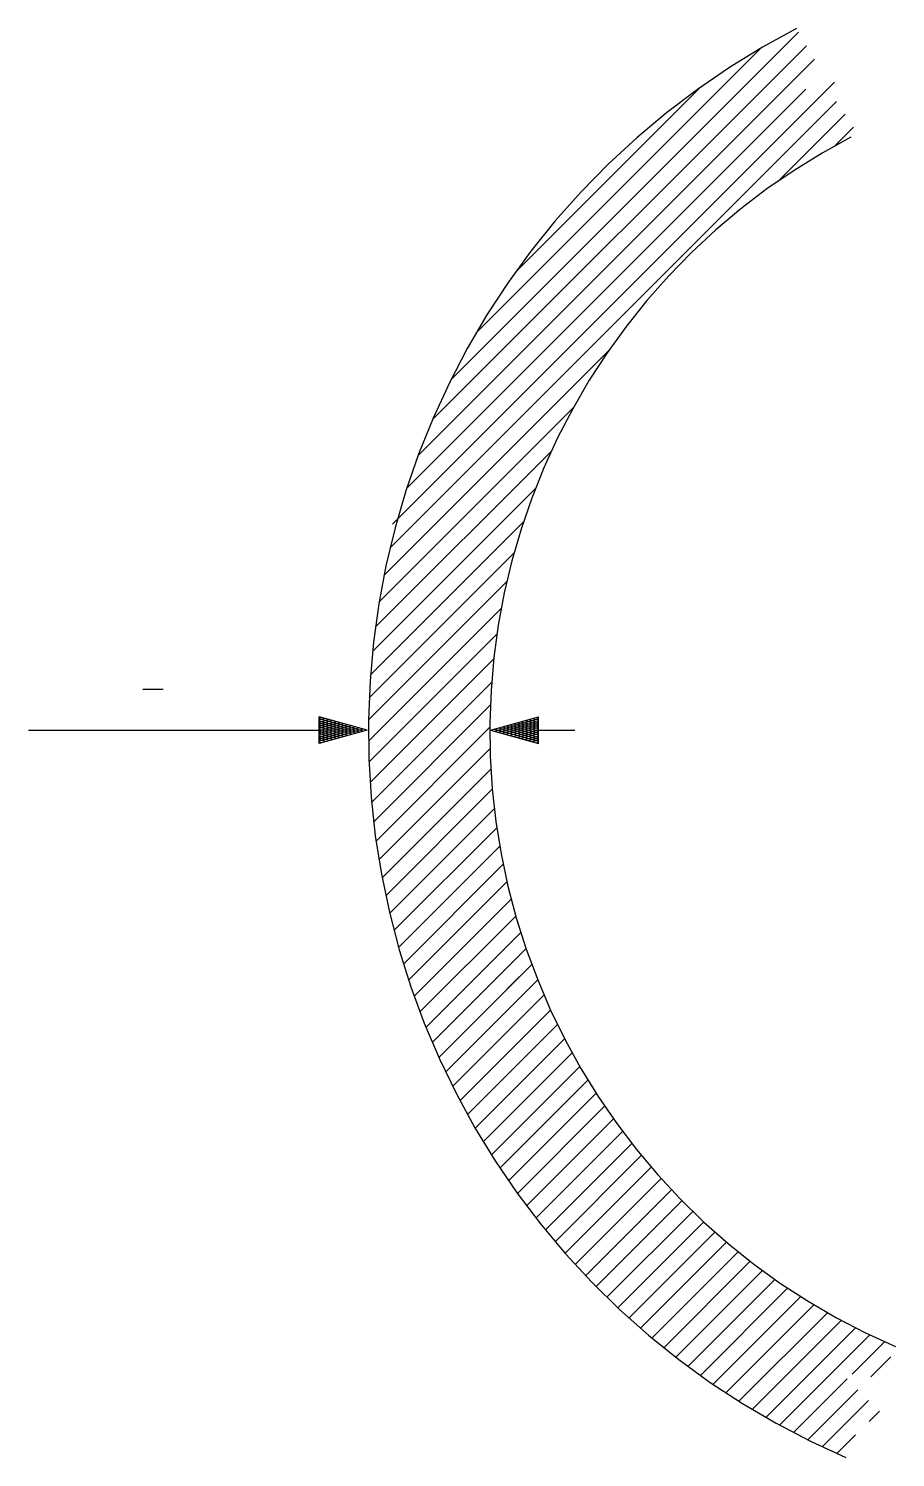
# Model space of a CAD drawing. Extents: x 709 to 1137, y 288 to 994.
import ezdxf

# ---------------------------------------------------------------- set-up
doc = ezdxf.new("R2010")
doc.units = 0
doc.header["$MEASUREMENT"] = 0
doc.layers.get('0').update_dxf_attribs({"linetype": 'CONTINUOUS'})
doc.layers.add('-1', color=7, linetype='CONTINUOUS')
doc.layers.add('1', color=7, linetype='CONTINUOUS')

msp = doc.modelspace()

# ---------------------------------------------------------------- linework, layer by layer
at = {"layer": '-1', "color": 2, "linetype": 'Continuous'}
msp.add_line((765.14, 667.63), (775.14, 667.63), dxfattribs=at)
at = {"color": 4, "linetype": 'Continuous'}
for p, q in [((917.27, 820.55), (1088.97, 992.25)), ((908.15, 800.83), (1092.91, 985.58)), ((929.67, 843.55), (1070.46, 984.35)), ((901.07, 783.14), (1096.85, 978.91)), ((888.4, 749.25), (1106.76, 967.61)), ((895.43, 766.88), (1092.72, 964.18)), ((948.99, 873.48), (1040.53, 965.02)), ((899, 749.25), (1107.83, 958.08)), ((1079.33, 918.97), (1112.03, 951.67)), ((1107.2, 936.23), (1116.23, 945.26)), ((884.19, 723.82), (995.05, 834.69)), ((881.8, 710.83), (977.78, 806.82)), ((879.94, 698.36), (966.91, 785.34)), ((878.53, 686.35), (959.07, 766.89)), ((877.52, 674.73), (953.12, 750.34)), ((887.17, 737.41), (899, 749.25)), ((876.88, 663.48), (948.51, 735.12)), ((876.57, 652.57), (944.91, 720.91)), ((876.56, 641.95), (942.12, 707.52)), ((876.82, 631.61), (940, 694.79)), ((877.35, 621.52), (938.45, 682.63)), ((878.11, 611.68), (937.39, 670.96)), ((879.1, 602.06), (936.76, 659.73)), ((880.3, 592.66), (936.52, 648.87)), ((881.7, 583.45), (936.62, 638.37)), ((883.29, 574.44), (937.04, 628.18)), ((885.06, 565.6), (937.75, 618.28)), ((887.01, 556.94), (938.72, 608.65)), ((889.12, 548.45), (939.95, 599.27)), ((891.39, 540.11), (941.41, 590.13)), ((893.81, 531.92), (943.09, 581.2)), ((896.38, 523.88), (944.98, 572.48)), ((899.09, 515.99), (947.06, 563.96)), ((901.94, 508.23), (949.34, 555.63)), ((904.93, 500.61), (951.79, 547.48)), ((908.04, 493.12), (954.42, 539.5)), ((911.28, 485.76), (957.6, 532.07)), ((945.13, 519.6), (957.21, 531.68)), ((914.65, 478.52), (960.16, 524.03)), ((955.74, 519.6), (960.16, 524.03)), ((918.14, 471.4), (963.27, 516.53)), ((921.74, 464.4), (966.53, 509.18)), ((925.47, 457.51), (969.93, 501.98)), ((929.31, 450.75), (973.48, 494.92)), ((933.26, 444.09), (977.16, 487.99)), ((937.41, 437.64), (980.98, 481.21)), ((941.49, 431.11), (984.94, 474.56)), ((945.77, 424.79), (989.02, 468.04)), ((950.16, 418.57), (993.24, 461.64)), ((954.65, 412.45), (997.58, 455.38)), ((959.25, 406.44), (1002.05, 449.24)), ((963.95, 400.54), (1006.64, 443.22)), ((968.76, 394.74), (1011.35, 437.33)), ((973.67, 389.04), (1016.19, 431.56)), ((978.68, 383.44), (1021.15, 425.91)), ((983.79, 377.95), (1026.22, 420.38)), ((989.01, 372.56), (1031.42, 414.98)), ((994.32, 367.27), (1036.74, 409.69)), ((999.74, 362.08), (1042.18, 404.52)), ((1005.26, 357), (1047.74, 399.48)), ((1010.89, 352.01), (1053.42, 394.55)), ((1016.61, 347.13), (1059.23, 389.75)), ((1022.44, 342.35), (1065.15, 385.07)), ((1028.37, 337.68), (1071.2, 380.51)), ((1034.41, 333.11), (1077.37, 376.07)), ((1040.55, 328.64), (1083.67, 371.77)), ((1046.8, 324.29), (1090.1, 367.59)), ((1053.15, 320.03), (1096.65, 363.53)), ((1059.62, 315.89), (1103.34, 359.62)), ((1066.19, 311.86), (1110.16, 355.83)), ((1072.88, 307.94), (1117.12, 352.18)), ((1079.67, 304.13), (1124.22, 348.67)), ((1115.46, 329.31), (1131.46, 345.31)), ((1124.77, 328.01), (1134.68, 337.92)), ((1086.59, 300.44), (1113.08, 326.93)), ((1093.62, 296.86), (1118.38, 321.63)), ((1100.77, 293.4), (1123.69, 316.32)), ((1123.95, 305.98), (1128.99, 311.02)), ((1108.04, 290.07), (1117.23, 299.26))]:
    msp.add_line(p, q, dxfattribs=at)
at = {"color": 7, "linetype": 'Continuous'}
for p, q in [((1088.11, 994.03), (1071.29, 984.83)), ((1071.29, 984.83), (1054.94, 974.81)), ((1054.94, 974.81), (1039.1, 964)), ((1039.1, 964), (1023.82, 952.43)), ((1023.82, 952.43), (1009.11, 940.12)), ((1009.11, 940.12), (995.03, 927.1)), ((1114.87, 940.34), (1100.65, 932.51)), ((1100.65, 932.51), (1086.84, 924)), ((995.03, 927.1), (981.61, 913.41)), ((1086.84, 924), (1073.45, 914.82)), ((981.61, 913.41), (968.87, 899.08)), ((1073.45, 914.82), (1060.54, 904.99)), ((1060.54, 904.99), (1048.12, 894.54)), ((968.87, 899.08), (956.86, 884.14)), ((1048.12, 894.54), (1036.23, 883.49)), ((956.86, 884.14), (945.59, 868.62)), ((1036.23, 883.49), (1024.9, 871.87)), ((945.59, 868.62), (935.09, 852.58)), ((1024.9, 871.87), (1014.15, 859.72)), ((1014.15, 859.72), (1004.01, 847.04)), ((935.09, 852.58), (925.4, 836.04)), ((1004.01, 847.04), (994.5, 833.89)), ((925.4, 836.04), (916.53, 819.04)), ((994.5, 833.89), (985.65, 820.28)), ((916.53, 819.04), (908.5, 801.62)), ((985.65, 820.28), (977.48, 806.26)), ((977.48, 806.26), (970.01, 791.86)), ((908.5, 801.62), (901.34, 783.84)), ((970.01, 791.86), (963.25, 777.1)), ((901.34, 783.84), (895.05, 765.72)), ((963.25, 777.1), (957.22, 762.03)), ((895.05, 765.72), (889.67, 747.32)), ((957.22, 762.03), (951.94, 746.68)), ((889.67, 747.32), (885.19, 728.68)), ((951.94, 746.68), (947.42, 731.09)), ((885.19, 728.68), (881.64, 709.83)), ((947.42, 731.09), (943.68, 715.3)), ((943.68, 715.3), (940.71, 699.35)), ((881.64, 709.83), (879.01, 690.84)), ((940.71, 699.35), (938.52, 683.26)), ((879.01, 690.84), (877.32, 671.74)), ((938.52, 683.26), (937.13, 667.09)), ((877.32, 671.74), (876.57, 652.58)), ((937.13, 667.09), (936.53, 650.88)), ((876.57, 652.58), (876.76, 633.41)), ((936.53, 650.88), (936.73, 634.65)), ((708.63, 647.48), (852.17, 647.48)), ((960.62, 647.48), (978.48, 647.48)), ((876.76, 633.41), (877.89, 614.27)), ((936.73, 634.65), (937.73, 618.45)), ((877.89, 614.27), (879.95, 595.21)), ((937.73, 618.45), (939.52, 602.32)), ((939.52, 602.32), (942.1, 586.29)), ((879.95, 595.21), (882.95, 576.27)), ((942.1, 586.29), (945.46, 570.42)), ((882.95, 576.27), (886.88, 557.5)), ((945.46, 570.42), (949.6, 554.72)), ((886.88, 557.5), (891.72, 538.95)), ((949.6, 554.72), (954.5, 539.25)), ((891.72, 538.95), (897.47, 520.66)), ((954.5, 539.25), (960.16, 524.04)), ((960.16, 524.04), (966.55, 509.12)), ((897.47, 520.66), (904.1, 502.67)), ((966.55, 509.12), (973.67, 494.54)), ((904.1, 502.67), (911.61, 485.03)), ((973.67, 494.54), (981.5, 480.32)), ((911.61, 485.03), (919.98, 467.77)), ((981.5, 480.32), (990.01, 466.5)), ((919.98, 467.77), (929.19, 450.95)), ((990.01, 466.5), (999.2, 453.12)), ((999.2, 453.12), (1009.03, 440.2)), ((929.19, 450.95), (939.21, 434.61)), ((1009.03, 440.2), (1019.48, 427.79)), ((939.21, 434.61), (950.01, 418.77)), ((1019.48, 427.79), (1030.52, 415.9)), ((950.01, 418.77), (961.59, 403.48)), ((1030.52, 415.9), (1042.14, 404.56)), ((961.59, 403.48), (973.9, 388.78)), ((1042.14, 404.56), (1054.3, 393.81)), ((973.9, 388.78), (986.91, 374.7)), ((1054.3, 393.81), (1066.97, 383.67)), ((1066.97, 383.67), (1080.12, 374.16)), ((986.91, 374.7), (1000.6, 361.28)), ((1080.12, 374.16), (1093.73, 365.32)), ((1000.6, 361.28), (1014.94, 348.54)), ((1093.73, 365.32), (1107.75, 357.14)), ((1107.75, 357.14), (1122.16, 349.67)), ((1014.94, 348.54), (1029.88, 336.52)), ((1122.16, 349.67), (1136.91, 342.91)), ((1029.88, 336.52), (1045.39, 325.25)), ((1045.39, 325.25), (1061.44, 314.76)), ((1061.44, 314.76), (1077.98, 305.06)), ((1077.98, 305.06), (1094.98, 296.19)), ((1094.98, 296.19), (1112.39, 288.16))]:
    msp.add_line(p, q, dxfattribs=at)
at = {"layer": '1', "color": 3, "linetype": 'Continuous'}
for p, q in [((875.89, 647.48), (852.17, 654.03)), ((852.17, 640.92), (852.17, 654.03)), ((853.37, 653.7), (852.17, 653.37)), ((855.25, 653.18), (852.17, 652.33)), ((874.01, 646.96), (852.17, 652.99)), ((857.12, 652.66), (852.17, 651.29)), ((859, 652.14), (852.17, 650.26)), ((872.13, 646.44), (852.17, 651.96)), ((860.88, 651.63), (852.17, 649.22)), ((862.75, 651.11), (852.17, 648.18)), ((870.26, 645.92), (852.17, 650.92)), ((864.63, 650.59), (852.17, 647.14)), ((866.51, 650.07), (852.17, 646.11)), ((868.38, 645.4), (852.17, 649.88)), ((868.38, 649.55), (852.17, 645.07)), ((936.91, 647.48), (960.62, 654.03)), ((936.91, 647.48), (960.62, 654.03)), ((938.78, 646.96), (960.62, 652.99)), ((940.66, 646.44), (960.62, 651.96)), ((942.54, 645.92), (960.62, 650.92)), ((944.41, 645.4), (960.62, 649.88)), ((944.41, 649.55), (960.62, 645.07)), ((946.29, 650.07), (960.62, 646.11)), ((948.17, 650.59), (960.62, 647.14)), ((950.04, 651.11), (960.62, 648.18)), ((951.92, 651.63), (960.62, 649.22)), ((953.79, 652.14), (960.62, 650.26)), ((955.67, 652.66), (960.62, 651.29)), ((957.55, 653.18), (960.62, 652.33)), ((959.42, 653.7), (960.62, 653.37)), ((960.62, 640.92), (960.62, 654.03)), ((870.26, 649.03), (852.17, 644.03)), ((866.51, 644.88), (852.17, 648.84)), ((872.13, 648.51), (852.17, 642.99)), ((874.01, 647.99), (852.17, 641.96)), ((864.63, 644.36), (852.17, 647.81)), ((875.89, 647.48), (852.17, 640.92)), ((862.75, 643.84), (852.17, 646.77)), ((860.88, 643.33), (852.17, 645.73)), ((859, 642.81), (852.17, 644.69)), ((857.12, 642.29), (852.17, 643.66)), ((855.25, 641.77), (852.17, 642.62)), ((936.91, 647.48), (960.62, 640.92)), ((936.91, 647.48), (960.62, 640.92)), ((938.78, 647.99), (960.62, 641.96)), ((940.66, 648.51), (960.62, 642.99)), ((942.54, 649.03), (960.62, 644.03)), ((946.29, 644.88), (960.62, 648.84)), ((948.17, 644.36), (960.62, 647.81)), ((950.04, 643.84), (960.62, 646.77)), ((951.92, 643.33), (960.62, 645.73)), ((953.79, 642.81), (960.62, 644.69)), ((955.67, 642.29), (960.62, 643.66)), ((957.55, 641.77), (960.62, 642.62)), ((853.37, 641.25), (852.17, 641.58)), ((959.42, 641.25), (960.62, 641.58))]:
    msp.add_line(p, q, dxfattribs=at)

doc.saveas('drawing.dxf')
